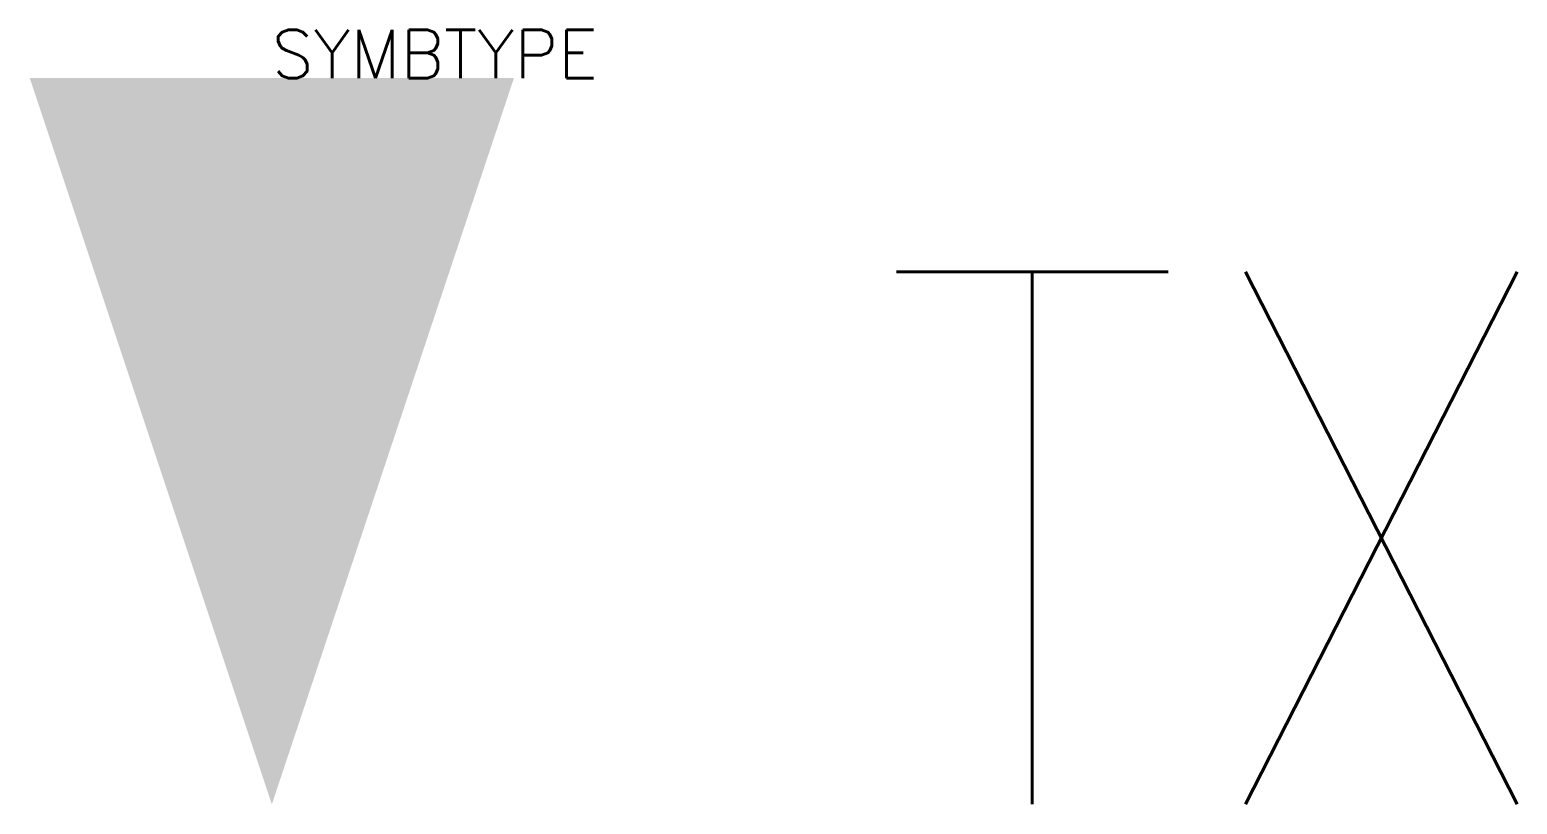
# Model space of a CAD drawing. Extents: x 344 to 350.14, y 204 to 207.2.
import ezdxf

# ---------------------------------------------------------------- set-up
doc = ezdxf.new("R2010")
doc.units = 0
doc.header["$LTSCALE"] = 6
doc.header["$MEASUREMENT"] = 0
doc.layers.get('0').update_dxf_attribs({"linetype": 'CONTINUOUS'})
doc.layers.add('1', color=7, linetype='CONTINUOUS')
doc.styles.add('ROMANS', font='ROMANS', dxfattribs={"width": 0.85})
doc.styles.get("Standard").update_dxf_attribs({"font": 'simplex', "width": 0.85})

msp = doc.modelspace()

# ---------------------------------------------------------------- linework, layer by layer
at = {"layer": '1'}
msp.add_solid([(346, 207), (345, 204), (346, 207), (344, 207)], dxfattribs=at)

# ---------------------------------------------------------------- texts
at = {"flags": 1}
msp.add_attdef('SYMBTYPE', (345, 207), 'GN', height=0.2, dxfattribs=at)
at = {"layer": '1', "style": 'ROMANS', "width": 0.85}
msp.add_attdef('TX', (347.5, 204), '', height=2.2, dxfattribs=at)

doc.saveas('drawing.dxf')
